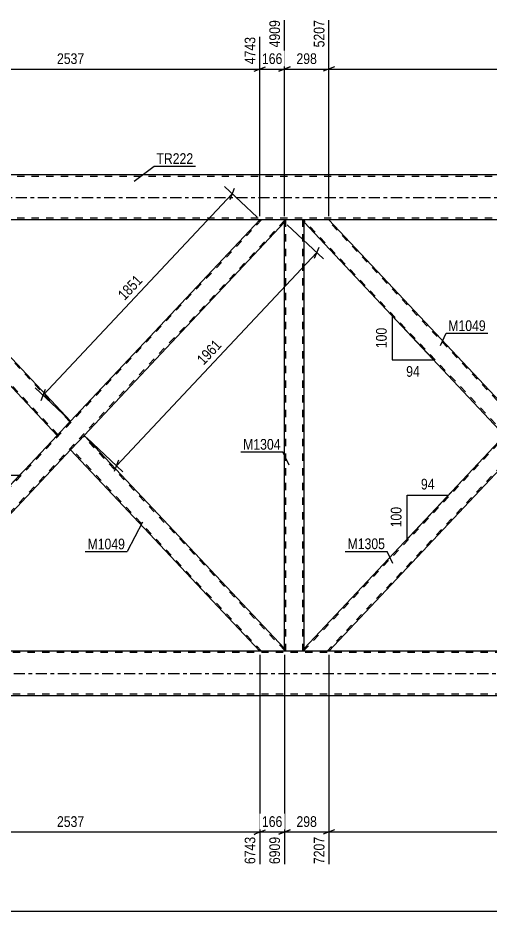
# Model space of a CAD drawing. Header units: millimetres. Extents: x -172 to 1017, y -617 to 224.
# Drawn here: x 116.4 to 243, y -191.3 to 48.1 of the extents above; entities that cross this region are included whole.
import ezdxf

# ---------------------------------------------------------------- set-up
doc = ezdxf.new("R2010")
doc.units = ezdxf.units.MM
doc.linetypes.add('DXK_LINE_DOT2', pattern=[3.9198, 1.9599, -1.9599])
doc.linetypes.add('DXK_LINE_DOT3', pattern=[5.9187, 2.979, -0.9799, 0.9799, -0.9799])
doc.styles.add('Arial Narrow', font='ARIALN.TTF', dxfattribs={"height": 0.2})

# ---------------------------------------------------------------- blocks, each defined once
blk = doc.blocks.new('Part-761545786-1493 - 1372')
at = {"color": 2, "linetype": 'Continuous'}
for p, q in [((134.13, -63.8), (130.5, -67.65)), ((187.86, -120.94), (134.13, -63.8)), ((181.24, -121.6), (130.5, -67.65)), ((187.86, -121.6), (187.86, -120.94))]:
    blk.add_line(p, q, dxfattribs=at)
at = {"color": 7, "linetype": 'DXK_LINE_DOT2'}
for p, q in [((187.86, -121.41), (133.91, -64.03)), ((130.72, -67.42), (130.74, -67.4)), ((181.67, -121.6), (130.72, -67.42)), ((187.86, -121.6), (181.24, -121.6))]:
    blk.add_line(p, q, dxfattribs=at)
blk = doc.blocks.new('Part-761545786-1535 - 1372')
at = {"color": 7, "linetype": 'DXK_LINE_DOT2'}
for p, q in [((79.77, -6), (73.14, -6)), ((73.14, -6.49), (73.14, -6)), ((127.1, -63.57), (73.14, -6.19)), ((130.28, -60.18), (79.33, -6)), ((130.47, -59.98), (130.06, -60.41)), ((127.1, -63.57), (127.11, -63.55))]:
    blk.add_line(p, q, dxfattribs=at)
at = {"color": 2, "linetype": 'Continuous'}
for p, q in [((73.14, -6.66), (73.14, -6.49)), ((126.88, -63.8), (73.14, -6.66)), ((130.5, -59.95), (79.77, -6)), ((130.06, -60.41), (126.88, -63.8)), ((130.5, -59.95), (130.06, -60.41))]:
    blk.add_line(p, q, dxfattribs=at)
blk = doc.blocks.new('Part-761545786-1616 - 1372')
at = {"color": 7, "linetype": 'DXK_LINE_DOT2'}
for p, q in [((929.5, 5.6), (-8.5, 5.6)), ((929.5, -5.6), (-8.5, -5.6))]:
    blk.add_line(p, q, dxfattribs=at)
at = {"color": 2, "linetype": 'Continuous'}
for p, q in [((308.5, 6), (72.51, 6)), ((304, -6), (77.01, -6))]:
    blk.add_line(p, q, dxfattribs=at)
at = {"color": 7, "linetype": 'DXK_LINE_DOT3'}
blk.add_line((-8.5, 0), (929.5, 0), dxfattribs=at)
blk = doc.blocks.new('Part-761545786-1619 - 1372')
at = {"color": 7, "linetype": 'DXK_LINE_DOT2'}
for p, q in [((873.5, -122), (-62.3, -122)), ((873.5, -121.6), (-46.86, -121.6)), ((873.5, -133.2), (-62.3, -133.2))]:
    blk.add_line(p, q, dxfattribs=at)
at = {"color": 2, "linetype": 'Continuous'}
for p, q in [((868.7, -121.6), (68.1, -121.6)), ((304, -133.6), (86.66, -133.6))]:
    blk.add_line(p, q, dxfattribs=at)
at = {"color": 7, "linetype": 'DXK_LINE_DOT3'}
blk.add_line((-62.3, -127.6), (873.5, -127.6), dxfattribs=at)
blk = doc.blocks.new('Part-761545786-1724 - 1372')
at = {"color": 7, "linetype": 'DXK_LINE_DOT2'}
for p, q in [((181.67, -6), (73.14, -121.41)), ((187.86, -6.19), (79.33, -121.6)), ((187.86, -6), (181.24, -6)), ((130.5, -59.95), (126.88, -63.8)), ((134.13, -63.8), (130.5, -67.65)), ((79.77, -121.6), (73.14, -121.6))]:
    blk.add_line(p, q, dxfattribs=at)
at = {"color": 2, "linetype": 'Continuous'}
for p, q in [((181.24, -6), (130.5, -59.95)), ((187.86, -6.66), (134.13, -63.8)), ((187.86, -6.66), (187.86, -6)), ((126.88, -63.8), (73.14, -120.94)), ((130.5, -67.65), (79.77, -121.6)), ((73.14, -121.6), (73.14, -120.94))]:
    blk.add_line(p, q, dxfattribs=at)
blk = doc.blocks.new('Part-761545786-1896 - 1372')
at = {"color": 2, "linetype": 'Continuous'}
for p, q in [((193.14, -6.66), (193.14, -6)), ((246.88, -63.8), (193.14, -6.66)), ((250.5, -59.95), (199.77, -6)), ((250.06, -60.41), (246.88, -63.8)), ((250.5, -59.95), (250.06, -60.41))]:
    blk.add_line(p, q, dxfattribs=at)
at = {"color": 7, "linetype": 'DXK_LINE_DOT2'}
for p, q in [((199.77, -6), (193.14, -6)), ((247.1, -63.57), (193.14, -6.19)), ((250.28, -60.18), (199.33, -6)), ((250.47, -59.98), (250.06, -60.41)), ((247.1, -63.57), (247.11, -63.55))]:
    blk.add_line(p, q, dxfattribs=at)
blk = doc.blocks.new('Part-761545786-1901 - 1372')
at = {"color": 7, "linetype": 'DXK_LINE_DOT2'}
for p, q in [((301.67, -6), (193.14, -121.41)), ((307.86, -6.19), (199.33, -121.6)), ((307.86, -6), (301.24, -6)), ((307.86, -6.49), (307.86, -6)), ((250.5, -59.95), (246.88, -63.8)), ((254.13, -63.8), (250.5, -67.65)), ((199.77, -121.6), (193.14, -121.6))]:
    blk.add_line(p, q, dxfattribs=at)
at = {"color": 2, "linetype": 'Continuous'}
for p, q in [((301.24, -6), (250.5, -59.95)), ((307.86, -6.66), (254.13, -63.8)), ((307.86, -6.66), (307.86, -6.49)), ((246.88, -63.8), (193.14, -120.94)), ((250.5, -67.65), (199.77, -121.6)), ((193.14, -121.6), (193.14, -120.94))]:
    blk.add_line(p, q, dxfattribs=at)
blk = doc.blocks.new('Part-761545786-1946 - 1372')
at = {"color": 7, "linetype": 'DXK_LINE_DOT2'}
for p, q in [((193.14, -6), (187.86, -6)), ((187.86, -6.66), (187.86, -6)), ((188.18, -121.6), (188.18, -6)), ((192.82, -121.6), (192.82, -6)), ((193.14, -6.66), (193.14, -6)), ((187.86, -121.6), (187.86, -120.94)), ((193.14, -121.6), (187.86, -121.6)), ((193.14, -121.6), (193.14, -120.94))]:
    blk.add_line(p, q, dxfattribs=at)
at = {"color": 2, "linetype": 'Continuous'}
for p, q in [((187.86, -120.94), (187.86, -6.66)), ((193.14, -120.94), (193.14, -6.66))]:
    blk.add_line(p, q, dxfattribs=at)
blk = doc.blocks.new('StraightDimension-761545786-2503 - 1372')
at = {"color": 7, "linetype": 'Continuous'}
blk.add_line((-81, -191.32), (929.5, -191.32), dxfattribs=at)
blk = doc.blocks.new('StraightDimension-761545786-3005 - 1372')
at = {"color": 7, "linetype": 'Continuous'}
for p, q in [((199.77, -122.6), (199.77, -178.71)), ((301.24, -122.6), (301.24, -178.71)), ((201.27, -169.5), (198.27, -170.7)), ((299.74, -170.7), (302.74, -169.5)), ((199.77, -170.1), (301.24, -170.1))]:
    blk.add_line(p, q, dxfattribs=at)
at = {"color": 0}
blk.add_wipeout([(254.76, -169.35), (254.76, -165.15), (246.25, -165.15), (246.25, -169.35)], dxfattribs=at)
at = {"color": 0, "linetype": 'Continuous'}
blk.add_wipeout([(300.64, -170.8), (296.44, -170.8), (296.44, -179.31), (300.64, -179.31)], dxfattribs=at)
at = {"color": 3, "style": 'Arial Narrow'}
blk.add_text('2537', height=2.863, dxfattribs=at).set_placement((246.85, -168.75))
at = {"color": 3, "linetype": 'Continuous', "style": 'Arial Narrow'}
blk.add_text('9743', height=2.863, rotation=90.0002, dxfattribs=at).set_placement((300.04, -178.71))
blk = doc.blocks.new('StraightDimension-761545786-3019 - 1372')
at = {"color": 7, "linetype": 'Continuous'}
for p, q in [((187.86, -122.6), (187.86, -178.71)), ((199.77, -122.6), (199.77, -178.71)), ((186.36, -170.7), (189.36, -169.5)), ((201.27, -169.5), (198.27, -170.7)), ((187.86, -170.1), (199.77, -170.1))]:
    blk.add_line(p, q, dxfattribs=at)
at = {"color": 0}
blk.add_wipeout([(197.16, -169.35), (197.16, -165.15), (190.47, -165.15), (190.47, -169.35)], dxfattribs=at)
at = {"color": 0, "linetype": 'Continuous'}
blk.add_wipeout([(199.17, -170.8), (194.97, -170.8), (194.97, -179.31), (199.17, -179.31)], dxfattribs=at)
at = {"color": 3, "style": 'Arial Narrow'}
blk.add_text('298', height=2.863, dxfattribs=at).set_placement((191.07, -168.75))
at = {"color": 3, "linetype": 'Continuous', "style": 'Arial Narrow'}
blk.add_text('7207', height=2.863, rotation=90.0002, dxfattribs=at).set_placement((198.57, -178.71))
blk = doc.blocks.new('StraightDimension-761545786-3041 - 1372')
at = {"color": 7, "linetype": 'Continuous'}
for p, q in [((79.77, -122.6), (79.77, -178.71)), ((181.24, -122.6), (181.24, -178.71)), ((81.27, -169.5), (78.27, -170.7)), ((179.74, -170.7), (182.74, -169.5)), ((79.77, -170.1), (181.24, -170.1))]:
    blk.add_line(p, q, dxfattribs=at)
at = {"color": 0}
blk.add_wipeout([(134.76, -169.35), (134.76, -165.15), (126.25, -165.15), (126.25, -169.35)], dxfattribs=at)
at = {"color": 0, "linetype": 'Continuous'}
blk.add_wipeout([(180.64, -170.8), (176.44, -170.8), (176.44, -179.31), (180.64, -179.31)], dxfattribs=at)
at = {"color": 3, "style": 'Arial Narrow'}
blk.add_text('2537', height=2.863, dxfattribs=at).set_placement((126.85, -168.75))
at = {"color": 3, "linetype": 'Continuous', "style": 'Arial Narrow'}
blk.add_text('6743', height=2.863, rotation=90.0002, dxfattribs=at).set_placement((180.04, -178.71))
blk = doc.blocks.new('AngleDimension-761545786-2802 - 1372')
at = {"color": 7, "linetype": 'Continuous'}
for p, q in [((118.2, -73.03), (116.82, -74.5)), ((105.72, -74.5), (116.82, -74.5)), ((105.72, -86.3), (116.82, -74.5)), ((105.72, -86.3), (105.72, -74.5))]:
    blk.add_line(p, q, dxfattribs=at)
at = {"color": 0}
for points in [[(113.69, -73.6), (113.69, -69.4), (108.84, -69.4), (108.84, -73.6)], [(104.82, -77.06), (100.62, -77.06), (100.62, -83.74), (104.82, -83.74)]]:
    blk.add_wipeout(points, dxfattribs=at)
at = {"color": 3, "style": 'Arial Narrow'}
blk.add_text('94', height=2.863, dxfattribs=at).set_placement((109.44, -73))
blk.add_text('100', height=2.863, rotation=90.0002, dxfattribs=at).set_placement((104.22, -83.14))
blk = doc.blocks.new('AngleDimension-761545786-2554 - 1372')
at = {"color": 7, "linetype": 'Continuous'}
for p, q in [((235.03, -76.4), (231.83, -79.8)), ((220.73, -79.8), (231.83, -79.8)), ((220.73, -91.6), (231.83, -79.8)), ((220.73, -91.6), (220.73, -79.8))]:
    blk.add_line(p, q, dxfattribs=at)
at = {"color": 0}
for points in [[(228.71, -78.9), (228.71, -74.7), (223.85, -74.7), (223.85, -78.9)], [(219.83, -82.36), (215.63, -82.36), (215.63, -89.04), (219.83, -89.04)]]:
    blk.add_wipeout(points, dxfattribs=at)
at = {"color": 3, "style": 'Arial Narrow'}
blk.add_text('94', height=2.863, dxfattribs=at).set_placement((224.45, -78.3))
blk.add_text('100', height=2.863, rotation=90.0002, dxfattribs=at).set_placement((219.23, -88.44))
blk = doc.blocks.new('StraightDimension-761545786-2361 - 1372')
at = {"color": 7, "linetype": 'Continuous'}
for p, q in [((187.86, -5), (187.86, 47.52)), ((199.77, -5), (199.77, 47.52)), ((186.36, 33.8), (189.36, 35)), ((187.86, 34.4), (199.77, 34.4)), ((201.27, 35), (198.27, 33.8))]:
    blk.add_line(p, q, dxfattribs=at)
at = {"color": 0}
blk.add_wipeout([(197.16, 35.15), (197.16, 39.35), (190.47, 39.35), (190.47, 35.15)], dxfattribs=at)
at = {"color": 0, "linetype": 'Continuous'}
blk.add_wipeout([(199.17, 48.12), (194.97, 48.12), (194.97, 39.6), (199.17, 39.6)], dxfattribs=at)
at = {"color": 3, "linetype": 'Continuous', "style": 'Arial Narrow'}
blk.add_text('5207', height=2.863, rotation=90.0002, dxfattribs=at).set_placement((198.57, 40.2))
at = {"color": 3, "style": 'Arial Narrow'}
blk.add_text('298', height=2.863, dxfattribs=at).set_placement((191.07, 35.75))
blk = doc.blocks.new('StraightDimension-761545786-2347 - 1372')
at = {"color": 7, "linetype": 'Continuous'}
for p, q in [((199.77, -5), (199.77, 47.52)), ((301.24, -5), (301.24, 43.02)), ((201.27, 35), (198.27, 33.8)), ((199.77, 34.4), (301.24, 34.4)), ((299.74, 33.8), (302.74, 35))]:
    blk.add_line(p, q, dxfattribs=at)
at = {"color": 0, "linetype": 'Continuous'}
blk.add_wipeout([(300.64, 43.62), (296.44, 43.62), (296.44, 35.1), (300.64, 35.1)], dxfattribs=at)
at = {"color": 0}
blk.add_wipeout([(254.76, 35.15), (254.76, 39.35), (246.25, 39.35), (246.25, 35.15)], dxfattribs=at)
at = {"color": 3, "linetype": 'Continuous', "style": 'Arial Narrow'}
blk.add_text('7743', height=2.863, rotation=90.0002, dxfattribs=at).set_placement((300.04, 35.7))
at = {"color": 3, "style": 'Arial Narrow'}
blk.add_text('2537', height=2.863, dxfattribs=at).set_placement((246.85, 35.75))
blk = doc.blocks.new('StraightDimension-761545786-2372 - 1372')
at = {"color": 7, "linetype": 'Continuous'}
for p, q in [((187.86, -5), (187.86, 47.52)), ((181.24, -5), (181.24, 43.02)), ((179.74, 33.8), (182.74, 35)), ((181.24, 34.4), (187.86, 34.4)), ((189.36, 35), (186.36, 33.8))]:
    blk.add_line(p, q, dxfattribs=at)
at = {"color": 0}
blk.add_wipeout([(187.89, 35.15), (187.89, 39.35), (181.21, 39.35), (181.21, 35.15)], dxfattribs=at)
at = {"color": 0, "linetype": 'Continuous'}
blk.add_wipeout([(187.26, 48.12), (183.06, 48.12), (183.06, 39.6), (187.26, 39.6)], dxfattribs=at)
at = {"color": 3, "linetype": 'Continuous', "style": 'Arial Narrow'}
blk.add_text('4909', height=2.863, rotation=90.0002, dxfattribs=at).set_placement((186.66, 40.2))
at = {"color": 3, "style": 'Arial Narrow'}
blk.add_text('166', height=2.863, dxfattribs=at).set_placement((181.81, 35.75))
blk = doc.blocks.new('StraightDimension-761545786-2383 - 1372')
at = {"color": 7, "linetype": 'Continuous'}
for p, q in [((79.77, -5), (79.77, 47.52)), ((181.24, -5), (181.24, 43.02)), ((81.27, 35), (78.27, 33.8)), ((79.77, 34.4), (181.24, 34.4)), ((179.74, 33.8), (182.74, 35))]:
    blk.add_line(p, q, dxfattribs=at)
at = {"color": 0, "linetype": 'Continuous'}
blk.add_wipeout([(180.64, 43.62), (176.44, 43.62), (176.44, 35.1), (180.64, 35.1)], dxfattribs=at)
at = {"color": 0}
blk.add_wipeout([(134.76, 35.15), (134.76, 39.35), (126.25, 39.35), (126.25, 35.15)], dxfattribs=at)
at = {"color": 3, "linetype": 'Continuous', "style": 'Arial Narrow'}
blk.add_text('4743', height=2.863, rotation=90.0002, dxfattribs=at).set_placement((180.04, 35.7))
at = {"color": 3, "style": 'Arial Narrow'}
blk.add_text('2537', height=2.863, dxfattribs=at).set_placement((126.85, 35.75))
blk = doc.blocks.new('StraightDimension-761545786-2782 - 1372')
at = {"color": 7, "linetype": 'Continuous'}
for p, q in [((180.51, -5.31), (171.77, 2.9)), ((173.26, -0.56), (174.44, 2.45)), ((123.12, -53), (173.85, 0.95)), ((129.77, -59.26), (121.04, -51.05)), ((123.71, -51.5), (122.53, -54.5))]:
    blk.add_line(p, q, dxfattribs=at)
at = {"color": 0}
blk.add_wipeout([(150.85, -22.41), (147.79, -19.54), (141.96, -25.74), (145.02, -28.61)], dxfattribs=at)
at = {"color": 3, "style": 'Arial Narrow'}
blk.add_text('1851', height=2.863, rotation=46.7591, dxfattribs=at).set_placement((144.99, -27.77))
blk = doc.blocks.new('StraightDimension-761545786-3030 - 1372')
at = {"color": 7, "linetype": 'Continuous'}
for p, q in [((181.24, -122.6), (181.24, -178.71)), ((187.86, -122.6), (187.86, -178.71)), ((179.74, -170.7), (182.74, -169.5)), ((189.36, -169.5), (186.36, -170.7)), ((181.24, -170.1), (187.86, -170.1))]:
    blk.add_line(p, q, dxfattribs=at)
at = {"color": 0}
blk.add_wipeout([(187.89, -169.35), (187.89, -165.15), (181.21, -165.15), (181.21, -169.35)], dxfattribs=at)
at = {"color": 0, "linetype": 'Continuous'}
blk.add_wipeout([(187.26, -170.8), (183.06, -170.8), (183.06, -179.31), (187.26, -179.31)], dxfattribs=at)
at = {"color": 3, "style": 'Arial Narrow'}
blk.add_text('166', height=2.863, dxfattribs=at).set_placement((181.81, -168.75))
at = {"color": 3, "linetype": 'Continuous', "style": 'Arial Narrow'}
blk.add_text('6909', height=2.863, rotation=90.0002, dxfattribs=at).set_placement((186.66, -178.71))
blk = doc.blocks.new('StraightDimension-761545786-3241 - 1372')
at = {"color": 7, "linetype": 'Continuous'}
for p, q in [((188.59, -7.35), (198.28, -16.46)), ((195.94, -16.32), (197.12, -13.31)), ((142.8, -71.95), (196.53, -14.82)), ((134.85, -64.49), (144.55, -73.6)), ((143.39, -70.45), (142.21, -73.46))]:
    blk.add_line(p, q, dxfattribs=at)
at = {"color": 0}
blk.add_wipeout([(172.03, -39.77), (168.97, -36.89), (163.14, -43.09), (166.2, -45.97)], dxfattribs=at)
at = {"color": 3, "style": 'Arial Narrow'}
blk.add_text('1961', height=2.863, rotation=46.7591, dxfattribs=at).set_placement((166.18, -45.12))
blk = doc.blocks.new('AngleDimension-761545786-7829 - 1372')
at = {"color": 7, "linetype": 'Continuous'}
for p, q in [((216.77, -31.78), (227.87, -43.59)), ((216.77, -31.78), (216.77, -43.59)), ((225.53, -41.1), (227.87, -43.59)), ((216.77, -43.59), (227.87, -43.59))]:
    blk.add_line(p, q, dxfattribs=at)
at = {"color": 0}
for points in [[(215.87, -34.34), (211.67, -34.34), (211.67, -41.03), (215.87, -41.03)], [(224.75, -48.69), (224.75, -44.49), (219.89, -44.49), (219.89, -48.69)]]:
    blk.add_wipeout(points, dxfattribs=at)
at = {"color": 3, "style": 'Arial Narrow'}
blk.add_text('100', height=2.863, rotation=90.0002, dxfattribs=at).set_placement((215.27, -40.43))
blk.add_text('94', height=2.863, dxfattribs=at).set_placement((220.49, -48.09))
blk = doc.blocks.new('Mark-761545786-1489 - 1372')
at = {"color": 0}
blk.add_wipeout([(145.09, -94.34), (145.09, -91.34), (135.04, -91.34), (135.04, -94.34)], dxfattribs=at)
blk.add_wipeout([(145.09, -94.34), (145.09, -91.34), (135.04, -91.34), (135.04, -94.34)], dxfattribs=at)
at = {"color": 30, "linetype": 'Continuous'}
for p in [(149.79, -87.04), (134.44, -94.94)]:
    blk.add_line(p, (145.69, -94.94), dxfattribs=at)
at = {"color": 3, "style": 'Arial Narrow'}
blk.add_text('M1049', height=2.863, dxfattribs=at).set_placement((135.04, -94.34))
blk = doc.blocks.new('Mark-761545786-1612 - 1372')
at = {"color": 0}
blk.add_wipeout([(163.39, 8.96), (163.39, 11.96), (153.52, 11.96), (153.52, 8.96)], dxfattribs=at)
blk.add_wipeout([(163.39, 8.96), (163.39, 11.96), (153.52, 11.96), (153.52, 8.96)], dxfattribs=at)
at = {"color": 30, "linetype": 'Continuous'}
for p, q in [((147.52, 4.36), (152.92, 8.36)), ((152.92, 8.36), (163.99, 8.36))]:
    blk.add_line(p, q, dxfattribs=at)
at = {"color": 3, "style": 'Arial Narrow'}
blk.add_text('TR222', height=2.863, dxfattribs=at).set_placement((153.52, 8.96))
blk = doc.blocks.new('Mark-761545786-1892 - 1372')
at = {"color": 0}
blk.add_wipeout([(241.83, -35.82), (241.83, -32.82), (231.78, -32.82), (231.78, -35.82)], dxfattribs=at)
blk.add_wipeout([(241.83, -35.82), (241.83, -32.82), (231.78, -32.82), (231.78, -35.82)], dxfattribs=at)
at = {"color": 30, "linetype": 'Continuous'}
for p, q in [((229.73, -39.72), (231.18, -36.42)), ((231.18, -36.42), (242.43, -36.42))]:
    blk.add_line(p, q, dxfattribs=at)
at = {"color": 3, "style": 'Arial Narrow'}
blk.add_text('M1049', height=2.863, dxfattribs=at).set_placement((231.78, -35.82))
blk = doc.blocks.new('Mark-761545786-1897 - 1372')
at = {"color": 0}
blk.add_wipeout([(214.82, -94.29), (214.82, -91.29), (204.77, -91.29), (204.77, -94.29)], dxfattribs=at)
blk.add_wipeout([(214.82, -94.29), (214.82, -91.29), (204.77, -91.29), (204.77, -94.29)], dxfattribs=at)
at = {"color": 30, "linetype": 'Continuous'}
for p in [(204.17, -94.89), (216.95, -98.17)]:
    blk.add_line(p, (215.42, -94.89), dxfattribs=at)
at = {"color": 3, "style": 'Arial Narrow'}
blk.add_text('M1305', height=2.863, dxfattribs=at).set_placement((204.77, -94.29))
blk = doc.blocks.new('Mark-761545786-1942 - 1372')
at = {"color": 0}
blk.add_wipeout([(186.83, -67.63), (186.83, -64.63), (176.77, -64.63), (176.77, -67.63)], dxfattribs=at)
blk.add_wipeout([(186.83, -67.63), (186.83, -64.63), (176.77, -64.63), (176.77, -67.63)], dxfattribs=at)
at = {"color": 30, "linetype": 'Continuous'}
for p in [(176.17, -68.23), (189.13, -71.77)]:
    blk.add_line(p, (187.43, -68.23), dxfattribs=at)
at = {"color": 3, "style": 'Arial Narrow'}
blk.add_text('M1304', height=2.863, dxfattribs=at).set_placement((176.77, -67.63))

msp = doc.modelspace()

# ---------------------------------------------------------------- block references
for name in ['Part-761545786-1616 - 1372', 'Part-761545786-1535 - 1372', 'Part-761545786-1724 - 1372', 'Part-761545786-1946 - 1372', 'Part-761545786-1896 - 1372', 'Part-761545786-1901 - 1372', 'Part-761545786-1493 - 1372', 'Part-761545786-1619 - 1372']:
    msp.add_blockref(name, (0, 0))

# ---------------------------------------------------------------- next in the draw order: block references
for name in ['StraightDimension-761545786-2361 - 1372', 'StraightDimension-761545786-2503 - 1372']:
    msp.add_blockref(name, (0, 0))

# ---------------------------------------------------------------- next in the draw order: block references
for name in ['StraightDimension-761545786-2372 - 1372', 'StraightDimension-761545786-2347 - 1372', 'AngleDimension-761545786-7829 - 1372', 'Mark-761545786-1892 - 1372', 'AngleDimension-761545786-2802 - 1372', 'AngleDimension-761545786-2554 - 1372', 'Mark-761545786-1489 - 1372', 'StraightDimension-761545786-3041 - 1372', 'StraightDimension-761545786-3005 - 1372']:
    msp.add_blockref(name, (0, 0))

# ---------------------------------------------------------------- next in the draw order: block references
for name in ['StraightDimension-761545786-2383 - 1372', 'Mark-761545786-1897 - 1372', 'StraightDimension-761545786-3019 - 1372']:
    msp.add_blockref(name, (0, 0))

# ---------------------------------------------------------------- next in the draw order: block references
for name in ['Mark-761545786-1612 - 1372', 'StraightDimension-761545786-2782 - 1372', 'StraightDimension-761545786-3030 - 1372']:
    msp.add_blockref(name, (0, 0))

# ---------------------------------------------------------------- next in the draw order: block references
msp.add_blockref('StraightDimension-761545786-3241 - 1372', (0, 0))

# ---------------------------------------------------------------- next in the draw order: block references
msp.add_blockref('Mark-761545786-1942 - 1372', (0, 0))

doc.saveas('drawing.dxf')
